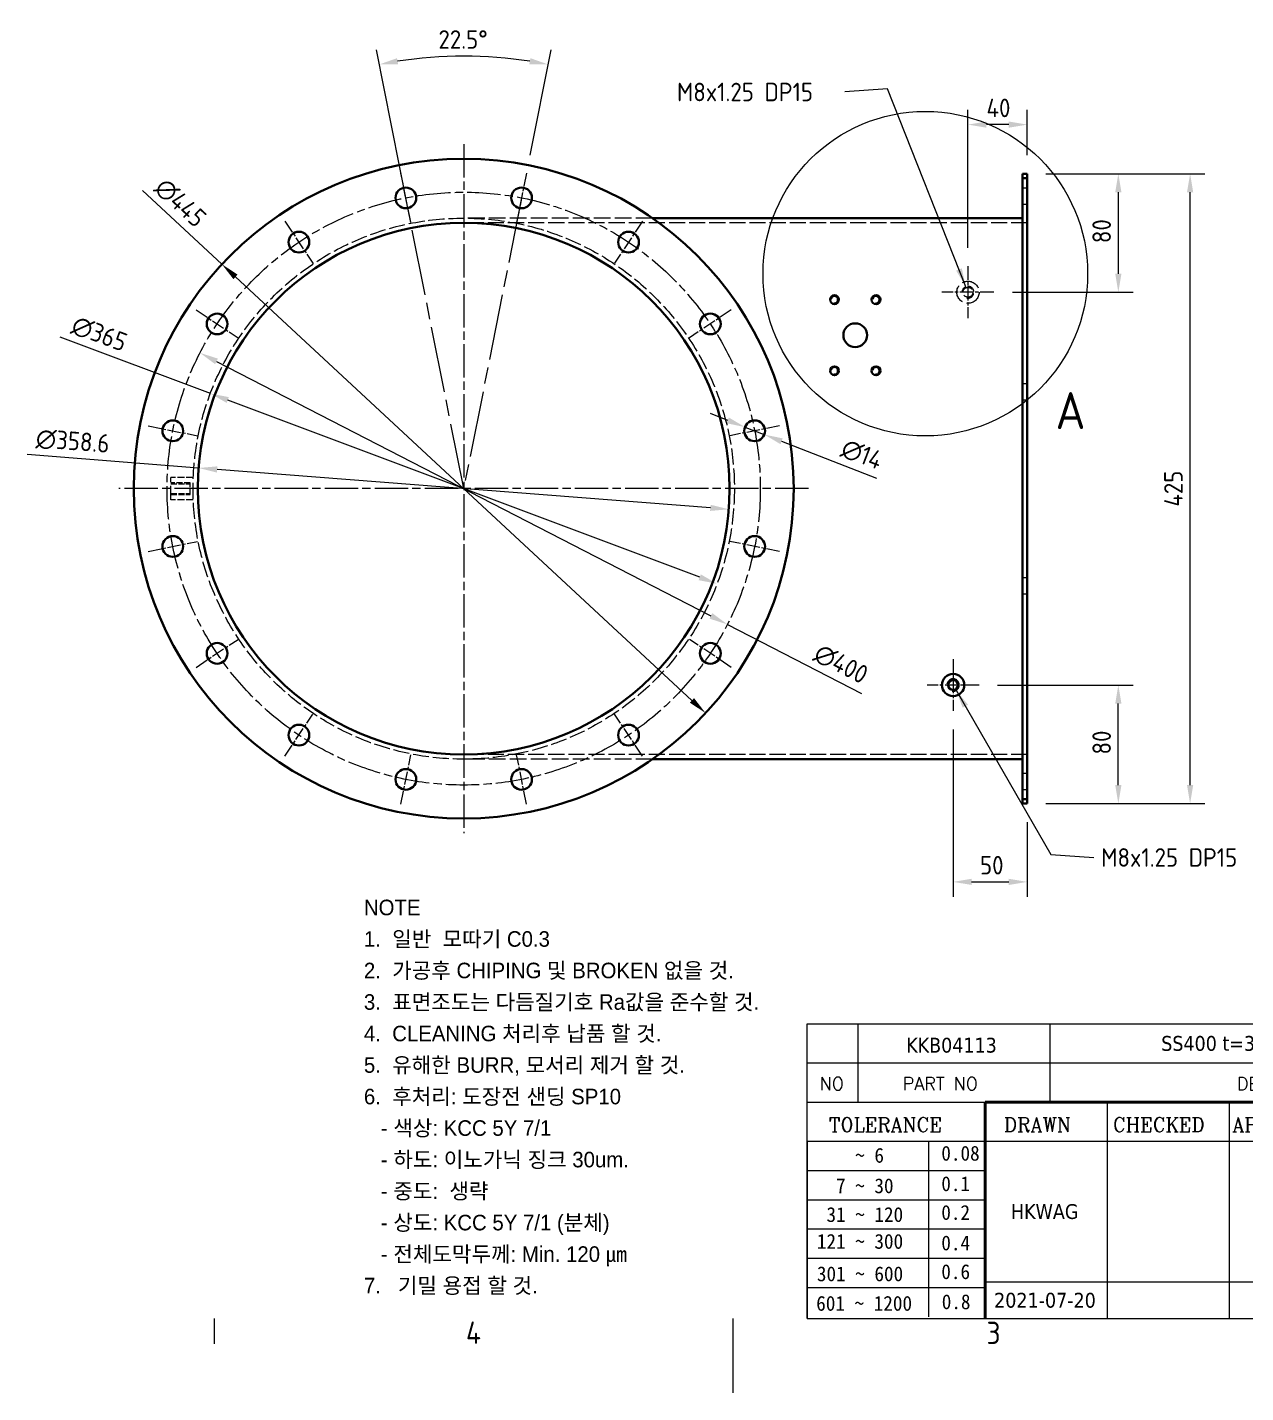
# Model space of a CAD drawing. Header units: millimetres. Extents: x 0 to 2100, y 0 to 1485.
# Drawn here: x 574 to 1396, y 0 to 921 of the extents above; entities that cross this region are included whole.
import ezdxf
from ezdxf.enums import TextEntityAlignment as Align

# ---------------------------------------------------------------- set-up
doc = ezdxf.new("R2010")
doc.units = ezdxf.units.MM
doc.header["$LTSCALE"] = 5
doc.linetypes.add('CHAIN', pattern=[0.3543, 0.2362, -0.0295, 0.0591, -0.0295])
doc.linetypes.add('DASHED', pattern=[0.2067, 0.1654, -0.0413])
doc.layers.get('0').update_dxf_attribs({"color": 3, "lineweight": 25})
for name, color, linetype, lineweight in [('가려진 것(ISO)', 2, 'DASHED', 18), ('가시적인 것(ISO)', 3, 'Continuous', 40), ('가시적인 좁은 것(ISO)', 3, 'Continuous', 35), ('경계(ISO)', 7, 'Continuous', 25), ('기호(ISO)', 5, 'Continuous', 25), ('상세 경계(JIS)', 7, 'Continuous', 25), ('스케치 형상(ISO)', 3, 'Continuous', 25), ('제목(ISO)', 5, 'Continuous', 50), ('중심 표식(ISO)', 1, 'Continuous', 25), ('중심선(ISO)', 1, 'Continuous', 25), ('치수(ISO)', 2, 'Continuous', 25), ('해치(ISO)', 7, 'Continuous', 18)]:
    doc.layers.add(name, color=color, linetype=linetype, lineweight=lineweight)
doc.styles.add('HAN_291', font='')
doc.styles.add('HAN_370', font='', dxfattribs={"width": 2})
doc.styles.add('ISO Proportional', font='arial.ttf')
doc.styles.add('RC_284', font='ROMANC.shx')
doc.styles.add('RC_287', font='ROMANC.shx')
doc.styles.add('RC_292', font='ROMANC.shx')
doc.styles.add('ROMANT_294', font='romant.shx')
doc.styles.add('문자 텍스트_PSTEK_POSCO', font='isocp.shx')
doc.styles.add('부품번호텍스트_PSTEK_POSCO', font='isocp.shx')
doc.styles.add('치수 텍스트_PSTEK_POSCO', font='isocp.shx')
doc.styles.add('텍스트 스타일198', font='tahoma.ttf')
doc.styles.add('텍스트 스타일333', font='ROMANC.shx', dxfattribs={"width": 0.8})
doc.styles.get('HAN_291').set_extended_font_data('GulimChe')
doc.styles.get('HAN_370').set_extended_font_data('GulimChe')
doc.dimstyles.new('치수_PSTEK_POSCO', dxfattribs={"dimscale": 5, "dimtxt": 2.5, "dimasz": 2.5, "dimexe": 2, "dimexo": 2.5, "dimgap": 1, "dimtad": 1, "dimrnd": 1e-08, "dimdsep": 46, "dimtxsty": '치수 텍스트_PSTEK_POSCO', "dimcen": 0.09, "dimdle": 10, "dimclrd": 7, "dimclre": 7, "dimclrt": 2, "dimadec": 1, "dimazin": 2, "dimtfac": 1, "dimtmove": 0, "dimatfit": 3, "dimfxl": 0, "dimtolj": 1, "dimlwd": -1, "dimlwe": -1, "dimarcsym": 0})
doc.dimstyles.new('치수_PSTEK_POSCO$7', dxfattribs={"dimscale": 5, "dimtxt": 2.5, "dimasz": 2.5, "dimexe": 2, "dimexo": 2.5, "dimgap": 1, "dimtad": 1, "dimrnd": 1e-08, "dimdsep": 46, "dimtxsty": '치수 텍스트_PSTEK_POSCO', "dimcen": 0.09, "dimdle": 10, "dimclrd": 7, "dimclre": 7, "dimclrt": 2, "dimadec": 1, "dimazin": 2, "dimtfac": 1, "dimtmove": 0, "dimatfit": 3, "dimfxl": 0, "dimtolj": 1, "dimlwd": -1, "dimlwe": -1, "dimarcsym": 0})

# ---------------------------------------------------------------- blocks, each defined once
blk = doc.blocks.new('경계 Default Border')
at = {"layer": '경계(ISO)'}
blk.add_line((140, 10), (140, 6.6), dxfattribs=at)
at = {"layer": '경계(ISO)', "flags": 128}
blk.add_lwpolyline([(210, 0), (210, 10)], dxfattribs=at)
at = {"layer": '경계(ISO)', "color": 2, "char_height": 3, "attachment_point": 7, "style": '문자 텍스트_PSTEK_POSCO'}
for s, insert in [('4', (173.97, 6.6)), ('3', (244.17, 6.57))]:
    blk.add_mtext(s, dxfattribs=dict(at, insert=insert))
blk = doc.blocks.new('제목 블록 PSTEK')
for color, points in [(252, [(317.22, 17.06), (322.03, 21.63), (322.28, 21.94), (317.05, 16.98), (318.75, 16.19), (316, 12.72), (316.34, 13), (318.92, 16.27)]), (5, [(321.62, 17.42), (319.53, 18.25), (322.45, 22.02), (317.22, 17.06), (318.92, 16.27), (316.17, 12.8)]), (1, [(324.48, 19.61), (325.24, 19.61), (325.24, 20.26), (321.23, 20.26), (321.23, 19.61), (321.98, 19.61), (321.98, 15.34), (324.48, 15.34)]), (252, [(321.98, 19.61), (321.4, 19.61), (321.4, 19.46), (321.98, 19.46)]), (252, [(324.66, 19.46), (325.42, 19.46), (325.42, 20.11), (325.24, 20.11), (325.24, 19.61), (324.48, 19.61), (324.48, 15.34), (322.16, 15.34), (322.16, 15.19), (324.66, 15.19)]), (1, [(329.23, 20.26), (325.66, 20.26), (325.66, 15.34), (329.36, 15.34), (329.36, 15.99), (328.11, 15.99), (328.11, 17.56), (329.23, 17.56), (329.23, 18.26), (328.11, 18.26), (328.11, 19.61), (329.23, 19.61)]), (252, [(328.29, 19.46), (329.41, 19.46), (329.41, 20.11), (329.23, 20.11), (329.23, 19.61), (328.11, 19.61), (328.11, 18.26), (328.29, 18.26)]), (1, [(332.33, 20.26), (329.86, 20.26), (329.86, 15.34), (332.33, 15.34), (332.33, 17.43), (333.07, 15.34), (335.49, 15.34), (334.25, 19.31), (335.44, 20.26), (334.31, 20.26), (332.33, 19)]), (252, [(332.51, 20.11), (332.33, 20.11), (332.33, 19), (332.51, 19.11)]), (252, [(335.62, 20.11), (335.25, 20.11), (334.25, 19.31), (335.49, 15.34), (333.2, 15.34), (333.25, 15.19), (335.66, 15.19), (334.43, 19.16)]), (252, [(328.29, 17.42), (329.41, 17.42), (329.41, 18.11), (329.23, 18.11), (329.23, 17.56), (328.11, 17.56), (328.11, 15.99), (328.29, 15.99)]), (252, [(332.51, 16.93), (332.33, 17.43), (332.33, 15.34), (330.04, 15.34), (330.04, 15.19), (332.51, 15.19)]), (252, [(329.54, 15.85), (329.36, 15.85), (329.36, 15.34), (325.83, 15.34), (325.83, 15.19), (329.54, 15.19)])]:
    blk.add_hatch(color=color).paths.add_polyline_path(points)
h = blk.add_hatch(color=1)
edge = h.paths.add_edge_path(flags=0)
edge.add_line((314.22, 19.61), (314.22, 17))
edge.add_line((314.22, 17), (314.35, 17))
edge.add_arc((314.35, 17.65), 0.651, 270, 360)
edge.add_line((315, 17.65), (315, 18.96))
edge.add_arc((314.35, 18.96), 0.651, 0, 90)
edge.add_line((314.35, 19.61), (314.22, 19.61))
edge = h.paths.add_edge_path()
edge.add_arc((314.98, 18.29), 1.97, 270, 450)
edge.add_line((314.98, 20.26), (311.77, 20.26))
edge.add_line((311.77, 20.26), (311.77, 15.34))
edge.add_line((311.77, 15.34), (314.22, 15.34))
edge.add_line((314.22, 15.34), (314.22, 16.32))
edge.add_line((314.22, 16.32), (314.98, 16.32))
h = blk.add_hatch(color=252)
edge = h.paths.add_edge_path()
edge.add_arc((314.98, 18.29), 1.97, 270, 406.8279)
edge.add_arc((315.16, 18.14), 1.97, -90, 53.561, ccw=False)
edge.add_line((315.16, 16.17), (314.4, 16.17))
edge.add_line((314.4, 16.17), (314.4, 15.19))
edge.add_line((314.4, 15.19), (311.94, 15.19))
edge.add_line((311.94, 15.19), (311.94, 15.34))
edge.add_line((311.94, 15.34), (314.22, 15.34))
edge.add_line((314.22, 15.34), (314.22, 16.32))
edge.add_line((314.22, 16.32), (314.98, 16.32))
h = blk.add_hatch(color=252)
edge = h.paths.add_edge_path()
edge.add_line((314.4, 19.46), (314.53, 19.46))
edge.add_arc((314.53, 18.81), 0.651, 60.4189, 90, ccw=False)
edge.add_arc((314.35, 18.96), 0.651, 39.9699, 90)
edge.add_line((314.35, 19.61), (314.22, 19.61))
edge.add_line((314.22, 19.61), (314.22, 17))
edge.add_line((314.22, 17), (314.35, 17))
edge.add_arc((314.35, 17.65), 0.651, 270, 274.6931)
edge.add_line((314.4, 17), (314.4, 19.46))
at = {"layer": '해치(ISO)'}
h = blk.add_hatch(color=140, dxfattribs=at)
edge = h.paths.add_edge_path()
edge.add_ellipse((330.37, 20.16), major_axis=(9.1, 0), ratio=0.40699, start_angle=301.3098, end_angle=507.7437)
edge.add_ellipse((331.53, 20.46), major_axis=(-9.82, 0), ratio=0.39426, start_angle=111.5121, end_angle=334.4703, ccw=False)
edge.add_line((335.14, 16.86), (335.1, 16.99))
at = {"color": 180}
for p, q in [((182.48, 11.79), (182.48, 51.57)), ((182.48, 51.57), (372.48, 51.57)), ((189.27, 51.57), (189.27, 41.01)), ((215.22, 41.01), (215.22, 51.57)), ((280.88, 51.57), (280.88, 41.01)), ((310.09, 51.57), (310.09, 41.01)), ((316.9, 51.57), (316.9, 41.01)), ((338.46, 51.57), (338.46, 41.01)), ((372.48, 51.57), (372.48, 11.79)), ((182.48, 46.29), (372.48, 46.29)), ((182.48, 41.01), (206.45, 41.01)), ((222.94, 11.79), (222.94, 41.01)), ((239.43, 11.79), (239.43, 41.01)), ((255.92, 11.79), (255.92, 41.01)), ((268.69, 41.01), (268.69, 30.45)), ((280.88, 41.01), (280.88, 25.17)), ((310.09, 41.01), (310.09, 11.79)), ((182.48, 35.73), (206.45, 35.73)), ((198.86, 12.03), (198.86, 35.73)), ((206.45, 35.73), (372.48, 35.73)), ((182.48, 31.78), (206.45, 31.78)), ((255.92, 30.45), (372.48, 30.45)), ((182.48, 27.83), (206.45, 27.83)), ((255.92, 25.17), (372.48, 25.17)), ((268.69, 25.17), (268.69, 11.79)), ((182.48, 23.88), (206.45, 23.88)), ((182.48, 19.93), (206.45, 19.93)), ((255.92, 19.89), (310.09, 19.89)), ((206.45, 16.74), (255.92, 16.74)), ((182.48, 15.98), (206.45, 15.98)), ((182.48, 11.79), (372.48, 11.79))]:
    blk.add_line(p, q, dxfattribs=at)
at = {"color": 7, "lineweight": 50}
for p, q in [((206.45, 11.79), (206.45, 41.01)), ((206.45, 41.01), (372.48, 41.01))]:
    blk.add_line(p, q, dxfattribs=at)
at = {"color": 7}
for p, q in [((322.28, 21.94), (317.05, 16.98)), ((322.45, 22.02), (317.22, 17.06)), ((317.22, 17.06), (322.03, 21.63)), ((319.53, 18.25), (322.45, 22.02)), ((322.03, 21.63), (322.28, 21.94)), ((314.98, 20.26), (311.77, 20.26)), ((311.77, 20.26), (311.77, 15.34)), ((314.98, 20.26), (311.77, 20.26)), ((311.77, 20.26), (311.77, 15.34)), ((314.22, 17), (314.22, 19.61)), ((314.22, 19.61), (314.35, 19.61)), ((314.35, 19.61), (314.22, 19.61)), ((314.22, 19.61), (314.22, 17)), ((314.22, 17), (314.22, 19.61)), ((314.22, 19.61), (314.35, 19.61)), ((314.4, 19.46), (314.53, 19.46)), ((314.4, 17), (314.4, 19.46)), ((315, 18.96), (315, 17.65)), ((315, 18.96), (315, 17.65)), ((325.24, 20.26), (321.23, 20.26)), ((321.23, 20.26), (321.23, 19.61)), ((325.24, 20.26), (321.23, 20.26)), ((321.23, 20.26), (321.23, 19.61)), ((321.23, 19.61), (321.98, 19.61)), ((321.23, 19.61), (321.98, 19.61)), ((321.4, 19.61), (321.4, 19.46)), ((321.98, 19.61), (321.4, 19.61)), ((321.4, 19.46), (321.98, 19.46)), ((321.98, 19.61), (321.98, 15.34)), ((321.98, 19.46), (321.98, 19.61)), ((321.98, 19.61), (321.98, 15.34)), ((324.48, 19.61), (325.24, 19.61)), ((324.48, 15.34), (324.48, 19.61)), ((325.24, 19.61), (324.48, 19.61)), ((324.48, 19.61), (324.48, 15.34)), ((324.48, 19.61), (325.24, 19.61)), ((324.48, 15.34), (324.48, 19.61)), ((324.66, 19.46), (325.42, 19.46)), ((324.66, 15.19), (324.66, 19.46)), ((325.24, 19.61), (325.24, 20.26)), ((325.24, 19.61), (325.24, 20.26)), ((325.42, 20.11), (325.24, 20.11)), ((325.24, 20.11), (325.24, 19.61)), ((325.42, 19.46), (325.42, 20.11)), ((329.23, 20.26), (325.66, 20.26)), ((325.66, 20.26), (325.66, 15.34)), ((325.66, 20.26), (325.66, 15.34)), ((329.23, 20.26), (325.66, 20.26)), ((328.11, 18.26), (328.11, 19.61)), ((328.11, 19.61), (329.23, 19.61)), ((329.23, 19.61), (328.11, 19.61)), ((328.11, 19.61), (328.11, 18.26)), ((328.11, 18.26), (328.11, 19.61)), ((328.11, 19.61), (329.23, 19.61)), ((328.29, 18.26), (328.29, 19.46)), ((328.29, 19.46), (329.41, 19.46)), ((329.23, 19.61), (329.23, 20.26)), ((329.23, 19.61), (329.23, 20.26)), ((329.41, 20.11), (329.23, 20.11)), ((329.23, 20.11), (329.23, 19.61)), ((329.41, 19.46), (329.41, 20.11)), ((332.33, 20.26), (329.86, 20.26)), ((329.86, 20.26), (329.86, 15.34)), ((329.86, 20.26), (329.86, 15.34)), ((332.33, 20.26), (329.86, 20.26)), ((334.31, 20.26), (332.33, 19)), ((332.33, 19), (332.33, 20.26)), ((334.31, 20.26), (332.33, 19)), ((332.33, 19), (332.33, 20.26)), ((332.51, 20.11), (332.33, 20.11)), ((332.33, 20.11), (332.33, 19)), ((332.33, 19), (332.51, 19.11)), ((332.51, 19.11), (332.51, 20.11)), ((334.25, 19.31), (335.44, 20.26)), ((334.25, 19.31), (335.44, 20.26)), ((335.25, 20.11), (334.25, 19.31)), ((335.49, 15.34), (334.25, 19.31)), ((334.25, 19.31), (335.49, 15.34)), ((335.49, 15.34), (334.25, 19.31)), ((335.44, 20.26), (334.31, 20.26)), ((335.44, 20.26), (334.31, 20.26)), ((334.43, 19.16), (335.62, 20.11)), ((335.66, 15.19), (334.43, 19.16)), ((335.62, 20.11), (335.25, 20.11)), ((314.35, 17), (314.22, 17)), ((314.22, 17), (314.35, 17)), ((314.35, 17), (314.22, 17)), ((316.17, 12.8), (321.62, 17.42)), ((317.05, 16.98), (318.75, 16.19)), ((318.92, 16.27), (317.22, 17.06)), ((317.22, 17.06), (318.92, 16.27)), ((321.62, 17.42), (319.53, 18.25)), ((329.23, 18.26), (328.11, 18.26)), ((328.11, 18.26), (328.29, 18.26)), ((329.23, 18.26), (328.11, 18.26)), ((328.11, 17.56), (329.23, 17.56)), ((328.11, 15.99), (328.11, 17.56)), ((329.23, 17.56), (328.11, 17.56)), ((328.11, 17.56), (328.11, 15.99)), ((328.11, 17.56), (329.23, 17.56)), ((328.11, 15.99), (328.11, 17.56)), ((328.29, 15.99), (328.29, 17.42)), ((328.29, 17.42), (329.41, 17.42)), ((329.23, 17.56), (329.23, 18.26)), ((329.23, 17.56), (329.23, 18.26)), ((329.41, 18.11), (329.23, 18.11)), ((329.23, 18.11), (329.23, 17.56)), ((329.41, 17.42), (329.41, 18.11)), ((332.33, 17.43), (333.07, 15.34)), ((332.33, 15.34), (332.33, 17.43)), ((332.51, 16.93), (332.33, 17.43)), ((332.33, 17.43), (332.33, 15.34)), ((332.33, 17.43), (333.07, 15.34)), ((332.33, 15.34), (332.33, 17.43)), ((332.51, 15.19), (332.51, 16.93)), ((345.04, 17.5), (344.99, 17.69)), ((311.77, 15.34), (314.22, 15.34)), ((311.77, 15.34), (314.22, 15.34)), ((314.22, 15.34), (311.94, 15.34)), ((311.94, 15.34), (311.94, 15.19)), ((311.94, 15.19), (314.4, 15.19)), ((314.22, 16.32), (314.98, 16.32)), ((314.22, 15.34), (314.22, 16.32)), ((314.98, 16.32), (314.22, 16.32)), ((314.22, 16.32), (314.22, 15.34)), ((314.22, 16.32), (314.98, 16.32)), ((314.22, 15.34), (314.22, 16.32)), ((314.4, 16.17), (315.16, 16.17)), ((314.4, 15.19), (314.4, 16.17)), ((318.75, 16.19), (316, 12.72)), ((318.92, 16.27), (316.17, 12.8)), ((316.34, 13), (318.92, 16.27)), ((321.98, 15.34), (324.48, 15.34)), ((321.98, 15.34), (324.48, 15.34)), ((324.48, 15.34), (322.16, 15.34)), ((322.16, 15.34), (322.16, 15.19)), ((322.16, 15.19), (324.66, 15.19)), ((325.66, 15.34), (329.36, 15.34)), ((325.66, 15.34), (329.36, 15.34)), ((329.36, 15.34), (325.83, 15.34)), ((325.83, 15.34), (325.83, 15.19)), ((325.83, 15.19), (329.54, 15.19)), ((329.36, 15.99), (328.11, 15.99)), ((328.11, 15.99), (328.29, 15.99)), ((329.36, 15.99), (328.11, 15.99)), ((329.36, 15.34), (329.36, 15.99)), ((329.36, 15.34), (329.36, 15.99)), ((329.54, 15.85), (329.36, 15.85)), ((329.36, 15.85), (329.36, 15.34)), ((329.54, 15.19), (329.54, 15.85)), ((329.86, 15.34), (332.33, 15.34)), ((329.86, 15.34), (332.33, 15.34)), ((332.33, 15.34), (330.04, 15.34)), ((330.04, 15.34), (330.04, 15.19)), ((330.04, 15.19), (332.51, 15.19)), ((333.07, 15.34), (335.49, 15.34)), ((333.07, 15.34), (335.49, 15.34)), ((335.49, 15.34), (333.2, 15.34)), ((333.2, 15.34), (333.25, 15.19)), ((333.25, 15.19), (335.66, 15.19)), ((316, 12.72), (316.34, 13))]:
    blk.add_line(p, q, dxfattribs=at)
at = {"color": 5}
for p, q in [((322.45, 22.02), (317.22, 17.06)), ((319.53, 18.25), (322.45, 22.02)), ((316.17, 12.8), (321.62, 17.42)), ((317.22, 17.06), (318.92, 16.27)), ((321.62, 17.42), (319.53, 18.25)), ((318.92, 16.27), (316.17, 12.8))]:
    blk.add_line(p, q, dxfattribs=at)
at = {"color": 1}
for p, q in [((314.98, 20.26), (311.77, 20.26)), ((311.77, 20.26), (311.77, 15.34)), ((314.22, 17), (314.22, 19.61)), ((314.22, 19.61), (314.35, 19.61)), ((315, 18.96), (315, 17.65)), ((325.24, 20.26), (321.23, 20.26)), ((321.23, 20.26), (321.23, 19.61)), ((321.23, 19.61), (321.98, 19.61)), ((321.98, 19.61), (321.98, 15.34)), ((324.48, 19.61), (325.24, 19.61)), ((324.48, 15.34), (324.48, 19.61)), ((325.24, 19.61), (325.24, 20.26)), ((329.23, 20.26), (325.66, 20.26)), ((325.66, 20.26), (325.66, 15.34)), ((328.11, 18.26), (328.11, 19.61)), ((328.11, 19.61), (329.23, 19.61)), ((329.23, 19.61), (329.23, 20.26)), ((332.33, 20.26), (329.86, 20.26)), ((329.86, 20.26), (329.86, 15.34)), ((334.31, 20.26), (332.33, 19)), ((332.33, 19), (332.33, 20.26)), ((334.25, 19.31), (335.44, 20.26)), ((335.49, 15.34), (334.25, 19.31)), ((335.44, 20.26), (334.31, 20.26)), ((314.35, 17), (314.22, 17)), ((329.23, 18.26), (328.11, 18.26)), ((328.11, 17.56), (329.23, 17.56)), ((328.11, 15.99), (328.11, 17.56)), ((329.23, 17.56), (329.23, 18.26)), ((332.33, 17.43), (333.07, 15.34)), ((332.33, 15.34), (332.33, 17.43)), ((311.77, 15.34), (314.22, 15.34)), ((314.22, 16.32), (314.98, 16.32)), ((314.22, 15.34), (314.22, 16.32)), ((321.98, 15.34), (324.48, 15.34)), ((325.66, 15.34), (329.36, 15.34)), ((329.36, 15.99), (328.11, 15.99)), ((329.36, 15.34), (329.36, 15.99)), ((329.86, 15.34), (332.33, 15.34)), ((333.07, 15.34), (335.49, 15.34))]:
    blk.add_line(p, q, dxfattribs=at)
at = {"color": 7}
for centre, radius, start, end in [((314.35, 18.96), 0.651, 0, 90), ((314.35, 18.96), 0.651, 39.9699, 90), ((314.35, 18.96), 0.651, 0, 90), ((314.53, 18.81), 0.651, 60.4189, 90), ((314.98, 18.29), 1.97, 270, 90), ((314.98, 18.29), 1.97, 270, 90), ((314.98, 18.29), 1.97, 270, 46.8279), ((315.16, 18.14), 1.97, 270, 53.561), ((314.35, 17.65), 0.651, 270, 0), ((314.35, 17.65), 0.651, 270, 0), ((314.35, 17.65), 0.651, 270, 274.6931)]:
    blk.add_arc(centre, radius, start, end, dxfattribs=at)
at = {"color": 1}
for centre, radius, start, end in [((314.35, 18.96), 0.651, 0, 90), ((314.98, 18.29), 1.97, 270, 90), ((314.35, 17.65), 0.651, 270, 0)]:
    blk.add_arc(centre, radius, start, end, dxfattribs=at)
at = {"layer": '제목(ISO)', "lineweight": 18}
blk.add_line((182.48, 35.73), (182.48, 11.79), dxfattribs=at)
at = {"layer": '제목(ISO)'}
for p, q in [((322.28, 21.94), (317.05, 16.98)), ((322.45, 22.02), (317.22, 17.06)), ((317.22, 17.06), (322.03, 21.63)), ((319.53, 18.25), (322.45, 22.02)), ((322.03, 21.63), (322.28, 21.94)), ((314.98, 20.26), (311.77, 20.26)), ((311.77, 20.26), (311.77, 15.34)), ((314.22, 17), (314.22, 19.61)), ((314.22, 19.61), (314.35, 19.61)), ((314.35, 19.61), (314.22, 19.61)), ((314.22, 19.61), (314.22, 17)), ((314.4, 19.46), (314.53, 19.46)), ((314.4, 17), (314.4, 19.46)), ((315, 18.96), (315, 17.65)), ((325.24, 20.26), (321.23, 20.26)), ((321.23, 20.26), (321.23, 19.61)), ((321.23, 19.61), (321.98, 19.61)), ((321.98, 19.61), (321.4, 19.61)), ((321.4, 19.61), (321.4, 19.46)), ((321.4, 19.46), (321.98, 19.46)), ((321.98, 19.61), (321.98, 15.34)), ((321.98, 19.46), (321.98, 19.61)), ((324.48, 19.61), (325.24, 19.61)), ((324.48, 15.34), (324.48, 19.61)), ((325.24, 19.61), (324.48, 19.61)), ((324.48, 19.61), (324.48, 15.34)), ((324.66, 19.46), (325.42, 19.46)), ((324.66, 15.19), (324.66, 19.46)), ((325.24, 19.61), (325.24, 20.26)), ((325.42, 20.11), (325.24, 20.11)), ((325.24, 20.11), (325.24, 19.61)), ((325.42, 19.46), (325.42, 20.11)), ((329.23, 20.26), (325.66, 20.26)), ((325.66, 20.26), (325.66, 15.34)), ((328.11, 18.26), (328.11, 19.61)), ((328.11, 19.61), (329.23, 19.61)), ((329.23, 19.61), (328.11, 19.61)), ((328.11, 19.61), (328.11, 18.26)), ((328.29, 19.46), (329.41, 19.46)), ((328.29, 18.26), (328.29, 19.46)), ((329.23, 19.61), (329.23, 20.26)), ((329.41, 20.11), (329.23, 20.11)), ((329.23, 20.11), (329.23, 19.61)), ((329.41, 19.46), (329.41, 20.11)), ((332.33, 20.26), (329.86, 20.26)), ((329.86, 20.26), (329.86, 15.34)), ((334.31, 20.26), (332.33, 19)), ((332.33, 19), (332.33, 20.26)), ((332.51, 20.11), (332.33, 20.11)), ((332.33, 20.11), (332.33, 19)), ((332.33, 19), (332.51, 19.11)), ((332.51, 19.11), (332.51, 20.11)), ((334.25, 19.31), (335.44, 20.26)), ((335.25, 20.11), (334.25, 19.31)), ((335.49, 15.34), (334.25, 19.31)), ((334.25, 19.31), (335.49, 15.34)), ((335.44, 20.26), (334.31, 20.26)), ((334.43, 19.16), (335.62, 20.11)), ((335.66, 15.19), (334.43, 19.16)), ((335.62, 20.11), (335.25, 20.11)), ((314.35, 17), (314.22, 17)), ((314.22, 17), (314.35, 17)), ((316.17, 12.8), (321.62, 17.42)), ((317.05, 16.98), (318.75, 16.19)), ((317.22, 17.06), (318.92, 16.27)), ((318.92, 16.27), (317.22, 17.06)), ((321.62, 17.42), (319.53, 18.25)), ((329.23, 18.26), (328.11, 18.26)), ((328.11, 18.26), (328.29, 18.26)), ((328.11, 15.99), (328.11, 17.56)), ((328.11, 17.56), (329.23, 17.56)), ((329.23, 17.56), (328.11, 17.56)), ((328.11, 17.56), (328.11, 15.99)), ((328.29, 17.42), (329.41, 17.42)), ((328.29, 15.99), (328.29, 17.42)), ((329.23, 17.56), (329.23, 18.26)), ((329.41, 18.11), (329.23, 18.11)), ((329.23, 18.11), (329.23, 17.56)), ((329.41, 17.42), (329.41, 18.11)), ((332.33, 15.34), (332.33, 17.43)), ((332.33, 17.43), (333.07, 15.34)), ((332.51, 16.93), (332.33, 17.43)), ((332.33, 17.43), (332.33, 15.34)), ((332.51, 15.19), (332.51, 16.93)), ((311.77, 15.34), (314.22, 15.34)), ((314.22, 15.34), (311.94, 15.34)), ((311.94, 15.34), (311.94, 15.19)), ((311.94, 15.19), (314.4, 15.19)), ((314.22, 15.34), (314.22, 16.32)), ((314.22, 16.32), (314.98, 16.32)), ((314.98, 16.32), (314.22, 16.32)), ((314.22, 16.32), (314.22, 15.34)), ((314.4, 15.19), (314.4, 16.17)), ((314.4, 16.17), (315.16, 16.17)), ((318.75, 16.19), (316, 12.72)), ((318.92, 16.27), (316.17, 12.8)), ((316.34, 13), (318.92, 16.27)), ((321.98, 15.34), (324.48, 15.34)), ((324.48, 15.34), (322.16, 15.34)), ((322.16, 15.34), (322.16, 15.19)), ((322.16, 15.19), (324.66, 15.19)), ((325.66, 15.34), (329.36, 15.34)), ((329.36, 15.34), (325.83, 15.34)), ((325.83, 15.34), (325.83, 15.19)), ((325.83, 15.19), (329.54, 15.19)), ((329.36, 15.99), (328.11, 15.99)), ((328.11, 15.99), (328.29, 15.99)), ((329.36, 15.34), (329.36, 15.99)), ((329.54, 15.85), (329.36, 15.85)), ((329.36, 15.85), (329.36, 15.34)), ((329.54, 15.19), (329.54, 15.85)), ((329.86, 15.34), (332.33, 15.34)), ((332.33, 15.34), (330.04, 15.34)), ((330.04, 15.34), (330.04, 15.19)), ((330.04, 15.19), (332.51, 15.19)), ((333.07, 15.34), (335.49, 15.34)), ((335.49, 15.34), (333.2, 15.34)), ((333.2, 15.34), (333.25, 15.19)), ((333.25, 15.19), (335.66, 15.19)), ((316, 12.72), (316.34, 13))]:
    blk.add_line(p, q, dxfattribs=at)
at = {"layer": '제목(ISO)', "color": 4}
blk.add_line((335.14, 16.86), (335.1, 16.99), dxfattribs=at)
at = {"layer": '제목(ISO)'}
for centre, radius, start, end in [((314.35, 18.96), 0.651, 0, 90), ((314.35, 18.96), 0.651, 39.9699, 90), ((314.53, 18.81), 0.651, 60.4189, 90), ((314.98, 18.29), 1.97, 46.8279, 90), ((314.98, 18.29), 1.97, 270, 46.8279), ((314.98, 18.29), 1.97, 270, 46.8279), ((315.16, 18.14), 1.97, 270, 53.561), ((314.35, 17.65), 0.651, 270, 0), ((314.35, 17.65), 0.651, 270, 274.6931)]:
    blk.add_arc(centre, radius, start, end, dxfattribs=at)
at = {"layer": '제목(ISO)', "color": 4}
for centre, major_axis, ratio, start_param, end_param in [((331.53, 20.46), (9.82, 0), 0.39426, 5.087845, 8.9792), ((330.37, 20.16), (9.1, 0), 0.40699, 5.258849, 8.861799)]:
    blk.add_ellipse(centre, major_axis=major_axis, ratio=ratio, start_param=start_param, end_param=end_param, dxfattribs=at)
at = {"color": 2}
for s, height, style, p in [('NO', 1.742, 'RC_284', (184.14, 42.62)), ('PART NO', 1.742, 'RC_284', (195.34, 42.62)), ('DESCRIPTION', 1.7424, 'RC_284', (240.4, 42.62)), ("Q'TY", 1.742, 'RC_284', (310.14, 42.62)), ('COLOR/FINISH', 1.7424, 'RC_284', (317.77, 42.62)), ('REMARK', 1.742, 'RC_284', (348.35, 42.62)), (' TOLERANCE', 1.9, 'RC_287', (184.09, 37.01)), ('DRAWN', 1.9, 'RC_287', (208.98, 37.01)), ('CHECKED', 1.9, 'RC_287', (223.69, 37.01)), ('APPROVED', 1.9, 'RC_287', (239.78, 37.01)), ('UNIT', 1.742, 'RC_284', (259.17, 37.34)), ('SCALE', 1.742, 'RC_284', (270.29, 37.34)), ('MODEL NAME', 2.178, 'RC_292', (284.1, 37.25)), ('0.08', 2, 'HAN_291', (200.55, 33.1)), ('    ~ 6', 2, 'HAN_291', (183.77, 32.82)), ('mm', 1.742, 'RC_284', (259.65, 32.35)), ('PART NAME', 2.178, 'RC_292', (285.14, 32.03)), ('  7 ~ 30', 2, 'HAN_291', (183.77, 28.71)), ('0.1', 2, 'HAN_291', (200.55, 28.99)), (' DWG NO.', 2.178, 'RC_292', (284.81, 26.75)), (' 31 ~ 120', 2, 'HAN_291', (183.77, 24.83)), ('0.2', 2, 'HAN_291', (200.55, 25.11)), ('121 ~ 300', 2, 'HAN_291', (183.77, 21.21)), ('0.4', 2, 'HAN_291', (200.55, 21)), ('SIZE', 1.742, 'RC_284', (259.17, 21.69)), ('REFERENCE', 2.178, 'RC_292', (278.27, 21.43)), ('301 ~ 600', 2, 'HAN_291', (183.77, 16.83)), ('0.6', 2, 'HAN_291', (200.55, 17.12)), ('601 ~ 1200', 2, 'HAN_291', (183.68, 12.85)), ('0.8', 2, 'HAN_291', (200.61, 13.06))]:
    blk.add_text(s, height=height, dxfattribs=dict(at, style=style)).set_placement(p)
at = {"color": 2, "style": 'RC_284'}
blk.add_text('MATERIAL', height=1.742, dxfattribs=at).set_placement((295.48, 43.65), align=Align.MIDDLE_CENTER)
at = {"color": 7, "style": '텍스트 스타일333', "width": 0.8}
blk.add_text('N/S', height=2, dxfattribs=at).set_placement((274.78, 33.09), align=Align.MIDDLE_CENTER)
at = {"color": 2, "style": '텍스트 스타일333', "width": 0.8}
blk.add_text('3rd ANGLE PROJ.', height=2, dxfattribs=at).set_placement((256.84, 26.76))
at = {"color": 7, "style": 'ROMANT_294'}
for s, p in [('POWER', (342.83, 20.97)), ('SYSTEM', (342.83, 17.33)), ('TECHNOLOGY', (342.83, 13.57))]:
    blk.add_text(s, height=2.7, dxfattribs=at).set_placement(p)
at = {"color": 7, "insert": (320.85, 14.21), "char_height": 1.4, "attachment_point": 1, "line_spacing_factor": 0.332, "style": 'HAN_370'}
blk.add_mtext('\\fHY견고딕|b0|i0;\\H1.4000;피에스텍', dxfattribs=at)
at = {"layer": '제목(ISO)', "color": 7, "style": '텍스트 스타일198'}
for tag, p in [('부품_번호_001', (195.81, 47.68)), ('설명_001', (230.21, 47.92)), ('재질_001', (291.7, 47.93)), ("3._Q'TY_001", (312.71, 47.92)), ('4._COLOR_001', (316.19, 48.1)), ('질량\\P3;_001', (349.46, 48.16)), ('1._MODEL_NAME_001', (326.77, 37.52)), ('제목_001', (329.26, 32.29)), ('부품_번호_001', (334.47, 26.81)), ('설계자_001', (209.94, 25.23)), ('프로젝트_001', (275.49, 18.27)), ('시트_크기_001', (260.81, 14.84)), ('프로젝트_002', (270.95, 14.85)), ('작성_날짜_001', (207.67, 13.27)), ('프로젝트_003', (285.25, 11.42))]:
    blk.add_attdef(tag, p, '', height=2, dxfattribs=at)
for tag, p in [('점검자', (231.18, 26.23)), ('엔지니어링_승인자', (247.67, 26.23)), ('점검_날짜', (231.18, 14.27)), ('엔지니어링_승인_날짜', (247.67, 14.27))]:
    blk.add_attdef(tag, text='', height=2, dxfattribs=at).set_placement(p, align=Align.MIDDLE_CENTER)
blk = doc.blocks.new('*D31')
at = {"layer": 'Defpoints', "color": 0}
for p in [(1208.33, 855.52), (1248.33, 822.42), (1208.33, 759.92)]:
    blk.add_point(p, dxfattribs=at)
at = {"layer": '치수(ISO)', "color": 7}
for p, q in [((1208.33, 772.42), (1208.33, 865.52)), ((1248.33, 834.92), (1248.33, 865.52)), ((1235.83, 855.52), (1220.83, 855.52))]:
    blk.add_line(p, q, dxfattribs=at)
for points in [[(1220.83, 857.6), (1220.83, 853.43), (1208.33, 855.52)], [(1235.83, 857.6), (1235.83, 853.43), (1248.33, 855.52)]]:
    blk.add_solid(points, dxfattribs=at)
at = {"layer": '치수(ISO)', "color": 2, "insert": (1220.83, 866.77), "char_height": 12.5, "attachment_point": 4, "style": '치수 텍스트_PSTEK_POSCO'}
blk.add_mtext('\\A1;40', dxfattribs=at)
blk = doc.blocks.new('*D32')
at = {"layer": 'Defpoints', "color": 0}
for p in [(1248.33, 822.42), (1225.83, 742.42), (1309.73, 742.42)]:
    blk.add_point(p, dxfattribs=at)
at = {"layer": '치수(ISO)', "color": 7}
for p, q in [((1260.83, 822.42), (1319.73, 822.42)), ((1309.73, 809.92), (1309.73, 754.92)), ((1238.33, 742.42), (1319.73, 742.42))]:
    blk.add_line(p, q, dxfattribs=at)
for points in [[(1307.64, 809.92), (1311.81, 809.92), (1309.73, 822.42)], [(1307.64, 754.92), (1311.81, 754.92), (1309.73, 742.42)]]:
    blk.add_solid(points, dxfattribs=at)
at = {"layer": '치수(ISO)', "color": 2, "insert": (1298.48, 775.54), "char_height": 12.5, "attachment_point": 4, "rotation": 90, "style": '치수 텍스트_PSTEK_POSCO'}
blk.add_mtext('\\A1;80', dxfattribs=at)
blk = doc.blocks.new('*D33')
at = {"layer": 'Defpoints', "color": 0}
for p in [(1198.33, 459.92), (1248.33, 397.42), (1248.33, 344.62)]:
    blk.add_point(p, dxfattribs=at)
at = {"layer": '치수(ISO)', "color": 7}
for p, q in [((1198.33, 447.42), (1198.33, 334.62)), ((1248.33, 384.92), (1248.33, 334.62)), ((1210.83, 344.62), (1235.83, 344.62))]:
    blk.add_line(p, q, dxfattribs=at)
for points in [[(1210.83, 346.7), (1210.83, 342.54), (1198.33, 344.62)], [(1235.83, 346.7), (1235.83, 342.54), (1248.33, 344.62)]]:
    blk.add_solid(points, dxfattribs=at)
at = {"layer": '치수(ISO)', "color": 2, "insert": (1216.45, 355.87), "char_height": 12.5, "attachment_point": 4, "style": '치수 텍스트_PSTEK_POSCO'}
blk.add_mtext('\\A1;50', dxfattribs=at)
blk = doc.blocks.new('*D34')
at = {"layer": 'Defpoints', "color": 0}
for p in [(1215.83, 477.42), (1309.73, 477.42), (1248.33, 397.42)]:
    blk.add_point(p, dxfattribs=at)
at = {"layer": '치수(ISO)', "color": 7}
for p, q in [((1228.33, 477.42), (1319.73, 477.42)), ((1309.73, 409.92), (1309.73, 464.92)), ((1260.83, 397.42), (1319.73, 397.42))]:
    blk.add_line(p, q, dxfattribs=at)
for points in [[(1307.64, 464.92), (1311.81, 464.92), (1309.73, 477.42)], [(1307.64, 409.92), (1311.81, 409.92), (1309.73, 397.42)]]:
    blk.add_solid(points, dxfattribs=at)
at = {"layer": '치수(ISO)', "color": 2, "insert": (1298.48, 430.54), "char_height": 12.5, "attachment_point": 4, "rotation": 90, "style": '치수 텍스트_PSTEK_POSCO'}
blk.add_mtext('\\A1;80', dxfattribs=at)
blk = doc.blocks.new('*D35')
at = {"layer": 'Defpoints', "color": 0}
for p in [(1248.33, 822.42), (1358.13, 822.42), (1248.33, 397.42)]:
    blk.add_point(p, dxfattribs=at)
at = {"layer": '치수(ISO)', "color": 7}
for p, q in [((1260.83, 822.42), (1368.13, 822.42)), ((1358.13, 409.92), (1358.13, 809.92)), ((1260.83, 397.42), (1368.13, 397.42))]:
    blk.add_line(p, q, dxfattribs=at)
for points in [[(1356.05, 809.92), (1360.21, 809.92), (1358.13, 822.42)], [(1356.05, 409.92), (1360.21, 409.92), (1358.13, 397.42)]]:
    blk.add_solid(points, dxfattribs=at)
at = {"layer": '치수(ISO)', "color": 2, "insert": (1346.88, 597.79), "char_height": 12.5, "attachment_point": 4, "rotation": 90, "style": '치수 텍스트_PSTEK_POSCO'}
blk.add_mtext('\\A1;425', dxfattribs=at)
blk = doc.blocks.new('*D36')
at = {"layer": 'Defpoints', "color": 0}
for p in [(887.41, 901.09), (910.66, 822.75), (832.63, 789.41), (868.33, 609.92)]:
    blk.add_point(p, dxfattribs=at)
at = {"layer": '치수(ISO)', "color": 7}
for p, q in [((830.19, 801.67), (809.45, 905.91)), ((913.1, 835.01), (927.21, 905.91))]:
    blk.add_line(p, q, dxfattribs=at)
blk.add_arc((868.33, 609.92), 291.79, 81.20468, 98.79532, dxfattribs=at)
for points in [[(824.08, 896.23), (823.35, 900.33), (811.4, 896.11)], [(913.31, 900.33), (912.58, 896.23), (925.26, 896.11)]]:
    blk.add_solid(points, dxfattribs=at)
at = {"layer": '치수(ISO)', "color": 2, "insert": (851.3, 912.96), "char_height": 12.5, "attachment_point": 4, "style": '치수 텍스트_PSTEK_POSCO'}
blk.add_mtext('\\A1;22.5°', dxfattribs=at)
blk = doc.blocks.new('*D37')
at = {"layer": 'Defpoints', "color": 0}
for p in [(705.27, 761.31), (1031.39, 458.54)]:
    blk.add_point(p, dxfattribs=at)
at = {"layer": '치수(ISO)', "color": 7}
for p, q in [((705.27, 761.31), (651.7, 811.04)), ((1022.23, 467.04), (714.43, 752.8))]:
    blk.add_line(p, q, dxfattribs=at)
for points in [[(715.85, 754.33), (713.01, 751.28), (705.27, 761.31)], [(1023.65, 468.57), (1020.81, 465.52), (1031.39, 458.54)]]:
    blk.add_solid(points, dxfattribs=at)
at = {"layer": '치수(ISO)', "color": 2, "insert": (663.02, 815.88), "char_height": 12.5, "attachment_point": 4, "rotation": 317.12659, "style": '치수 텍스트_PSTEK_POSCO'}
blk.add_mtext('\\A1;∅445', dxfattribs=at)
blk = doc.blocks.new('*D38')
at = {"layer": 'Defpoints', "color": 0}
for p in [(697.49, 674.11), (1039.17, 545.74)]:
    blk.add_point(p, dxfattribs=at)
at = {"layer": '치수(ISO)', "color": 7}
for p, q in [((697.49, 674.11), (596.22, 712.15)), ((1027.47, 550.13), (709.19, 669.71))]:
    blk.add_line(p, q, dxfattribs=at)
for points in [[(709.92, 671.66), (708.46, 667.76), (697.49, 674.11)], [(1028.2, 552.08), (1026.74, 548.18), (1039.17, 545.74)]]:
    blk.add_solid(points, dxfattribs=at)
at = {"layer": '치수(ISO)', "color": 2, "insert": (604.86, 720.93), "char_height": 12.5, "attachment_point": 4, "rotation": 339.40895, "style": '치수 텍스트_PSTEK_POSCO'}
blk.add_mtext('\\A1;∅365', dxfattribs=at)
blk = doc.blocks.new('*D39')
at = {"layer": 'Defpoints', "color": 0}
for p in [(689.57, 623.85), (1047.09, 595.99)]:
    blk.add_point(p, dxfattribs=at)
at = {"layer": '치수(ISO)', "color": 7}
for p, q in [((689.57, 623.85), (574.07, 632.86)), ((1034.63, 596.96), (702.03, 622.88))]:
    blk.add_line(p, q, dxfattribs=at)
for points in [[(702.2, 624.96), (701.87, 620.81), (689.57, 623.85)], [(1034.79, 599.04), (1034.46, 594.89), (1047.09, 595.99)]]:
    blk.add_solid(points, dxfattribs=at)
at = {"layer": '치수(ISO)', "color": 2, "insert": (579.93, 643.68), "char_height": 12.5, "attachment_point": 4, "rotation": 355.54365, "style": '치수 텍스트_PSTEK_POSCO'}
blk.add_mtext('\\A1;∅358.6', dxfattribs=at)
blk = doc.blocks.new('*D40')
at = {"layer": 'Defpoints', "color": 0}
for p in [(690.54, 701.51), (1046.13, 518.33)]:
    blk.add_point(p, dxfattribs=at)
at = {"layer": '치수(ISO)', "color": 7}
for p, q in [((701.65, 695.79), (1035.01, 524.06)), ((1046.13, 518.33), (1136.45, 471.8))]:
    blk.add_line(p, q, dxfattribs=at)
for points in [[(702.6, 697.64), (700.69, 693.94), (690.54, 701.51)], [(1035.97, 525.91), (1034.06, 522.2), (1046.13, 518.33)]]:
    blk.add_solid(points, dxfattribs=at)
at = {"layer": '치수(ISO)', "color": 2, "insert": (1106.04, 500.12), "char_height": 12.5, "attachment_point": 4, "rotation": 332.7446, "style": '치수 텍스트_PSTEK_POSCO'}
blk.add_mtext('\\A1;∅400', dxfattribs=at)
blk = doc.blocks.new('*D41')
at = {"layer": 'Defpoints', "color": 0}
for p in [(1057.96, 651.47), (1071.01, 646.41)]:
    blk.add_point(p, dxfattribs=at)
at = {"layer": '치수(ISO)', "color": 7}
for p, q in [((1046.31, 656), (1034.65, 660.52)), ((1057.96, 651.47), (1071.01, 646.41)), ((1082.67, 641.89), (1146.62, 617.07))]:
    blk.add_line(p, q, dxfattribs=at)
for points in [[(1047.06, 657.94), (1045.55, 654.05), (1057.96, 651.47)], [(1083.42, 643.83), (1081.91, 639.94), (1071.01, 646.41)]]:
    blk.add_solid(points, dxfattribs=at)
at = {"layer": '치수(ISO)', "color": 2, "insert": (1123.89, 637.96), "char_height": 12.5, "attachment_point": 4, "rotation": 338.79058, "style": '치수 텍스트_PSTEK_POSCO'}
blk.add_mtext('\\A1;∅14', dxfattribs=at)
blk = doc.blocks.new('2dDetail0')
at = {"layer": '상세 경계(JIS)'}
blk.add_circle((235.92, 150.99), 21.89, dxfattribs=at)
at = {"layer": '상세 경계(JIS)', "insert": (253.48, 130.01), "char_height": 5, "attachment_point": 7, "style": '부품번호텍스트_PSTEK_POSCO'}
blk.add_mtext('A', dxfattribs=at)
blk = doc.blocks.new('주석-가공')
at = {"layer": '기호(ISO)', "color": 2, "insert": (-40.78, 38.07), "char_height": 3, "width": 95.5251, "attachment_point": 1, "line_spacing_factor": 1.214607, "style": 'ISO Proportional'}
blk.add_mtext('\\f굴림|b0|i0;\\H3.0000;NOTE\\P1.  일반  모따기 C0.3\\P2.  가공후 CHIPING 및 BROKEN 없을 것.\\P3.  표면조도는 다듬질기호 Ra값을 준수할 것.\\P4.  CLEANING 처리후 납품 할 것.\\P5.  유해한 BURR, 모서리 제거 할 것.\\P6.  후처리: 도장전 샌딩 SP10  \\P   - 색상:\\f굴림|b0|i0;\\H3.0000; KCC 5Y 7/1 \\P\\f굴림|b0|i0;\\H3.0000;   - 하도: 이노가닉 징크 30um.\\P   - 중도:  생략\\P   - 상도: KCC 5Y 7/1 (분체)\\P   - 전체도막두께: Min. 120 ㎛\\P7.   기밀 용접 할 것.', dxfattribs=at)

msp = doc.modelspace()

# ---------------------------------------------------------------- linework, layer by layer
at = {"layer": '가려진 것(ISO)', "ltscale": 1.218906}
for p, q in [((1245.1302, 812.9226), (1248.3302, 812.9226)), ((1245.1302, 801.9226), (1248.3302, 801.9226)), ((1245.1302, 680.9226), (1248.3302, 680.9226)), ((1245.1302, 669.9226), (1248.3302, 669.9226)), ((1245.1302, 549.9226), (1248.3302, 549.9226)), ((1245.1302, 538.9226), (1248.3302, 538.9226)), ((1245.1302, 417.9226), (1248.3302, 417.9226)), ((1245.1302, 406.9226), (1248.3302, 406.9226))]:
    msp.add_line(p, q, dxfattribs=at)
at = {"layer": '가려진 것(ISO)', "ltscale": 13.683731}
for p, q in [((995.6094, 792.4226), (868.3302, 792.4226)), ((995.6094, 427.4226), (868.3302, 427.4226))]:
    msp.add_line(p, q, dxfattribs=at)
at = {"layer": '가려진 것(ISO)', "ltscale": 13.131522}
for p, q in [((1248.3302, 789.2226), (868.3302, 789.2226)), ((1248.3302, 430.6226), (868.3302, 430.6226))]:
    msp.add_line(p, q, dxfattribs=at)
at = {"layer": '가려진 것(ISO)', "ltscale": 11.399102}
msp.add_line((670.8302, 602.4226), (670.8302, 617.4226), dxfattribs=at)
at = {"layer": '가려진 것(ISO)', "ltscale": 5.772721}
for p, q in [((685.9844, 617.4226), (670.8302, 617.4226)), ((685.9844, 602.4226), (670.8302, 602.4226))]:
    msp.add_line(p, q, dxfattribs=at)
at = {"layer": '가려진 것(ISO)', "ltscale": 4.952111}
for p, q in [((683.8302, 613.9226), (670.8302, 613.9226)), ((670.8302, 613.2461), (683.8302, 613.2461)), ((670.8302, 606.5991), (683.8302, 606.5991)), ((670.8302, 605.9226), (683.8302, 605.9226))]:
    msp.add_line(p, q, dxfattribs=at)
at = {"layer": '가려진 것(ISO)', "ltscale": 4.786925}
msp.add_line((683.8302, 605.9226), (683.8302, 613.9226), dxfattribs=at)
at = {"layer": '가려진 것(ISO)', "ltscale": 13.05309}
msp.add_circle((868.3302, 609.9226), 182.5, dxfattribs=at)
at = {"layer": '가려진 것(ISO)', "ltscale": 15.198803}
msp.add_circle((1208.3302, 742.4226), 7.5, dxfattribs=at)
at = {"layer": '가려진 것(ISO)', "ltscale": 10.102645}
msp.add_circle((1208.3302, 742.4226), 3.3235, dxfattribs=at)
at = {"layer": '가려진 것(ISO)', "ltscale": 7.180437}
msp.add_arc((1208.3302, 742.4226), 4, 260, 170, dxfattribs=at)
at = {"layer": '가시적인 것(ISO)'}
for p, q in [((1248.3302, 822.4226), (1245.1302, 822.4226)), ((1245.1302, 822.4226), (1245.1302, 819.4226)), ((1248.3302, 819.4226), (1248.3302, 822.4226)), ((1245.1302, 819.4226), (1248.3302, 819.4226)), ((1245.1302, 400.4226), (1245.1302, 819.4226)), ((1248.3302, 819.4226), (1248.3302, 400.4226)), ((1245.1302, 792.4226), (995.6094, 792.4226)), ((1245.1302, 427.4226), (995.6094, 427.4226)), ((1245.1302, 400.4226), (1245.1302, 397.4226)), ((1248.3302, 400.4226), (1245.1302, 400.4226)), ((1245.1302, 397.4226), (1248.3302, 397.4226)), ((1248.3302, 397.4226), (1248.3302, 400.4226))]:
    msp.add_line(p, q, dxfattribs=at)
for centre, radius in [((868.3302, 609.9226), 222.5), ((829.3121, 806.0796), 7), ((907.3483, 806.0796), 7), ((868.3302, 609.9226), 179.3), ((757.2162, 776.2165), 7), ((979.4443, 776.2165), 7), ((1118.3302, 737.4226), 3), ((1146.3302, 737.4226), 3), ((702.0363, 721.0366), 7), ((1034.6241, 721.0366), 7), ((1132.3302, 713.4226), 8), ((1118.3302, 689.4226), 3), ((1146.3302, 689.4226), 3), ((672.1732, 648.9406), 7), ((1064.4873, 648.9406), 7), ((672.1732, 570.9045), 7), ((1064.4873, 570.9045), 7), ((702.0363, 498.8085), 7), ((1034.6241, 498.8085), 7), ((1198.3302, 477.4226), 7.5), ((1198.3302, 477.4226), 3.3235), ((757.2162, 443.6286), 7), ((979.4443, 443.6286), 7), ((829.3121, 413.7655), 7), ((907.3483, 413.7655), 7)]:
    msp.add_circle(centre, radius, dxfattribs=at)
at = {"layer": '가시적인 좁은 것(ISO)'}
for centre, radius in [((1118.3302, 737.4226), 2.401), ((1146.3302, 737.4226), 2.401), ((1118.3302, 689.4226), 2.401), ((1146.3302, 689.4226), 2.401), ((1198.3302, 477.4226), 4)]:
    msp.add_arc(centre, radius, 260, 170, dxfattribs=at)
at = {"layer": '스케치 형상(ISO)', "color": 1, "linetype": 'CHAIN', "ltscale": 37.632893}
for p, q in [((868.3302, 609.9226), (829.3121, 806.0796)), ((907.3483, 806.0796), (868.3302, 609.9226))]:
    msp.add_line(p, q, dxfattribs=at)
at = {"layer": '중심 표식(ISO)', "linetype": 'CHAIN', "ltscale": 19.051651}
for p, q in [((868.3302, 842.4226), (868.3302, 377.4226)), ((1100.8302, 609.9226), (635.8302, 609.9226))]:
    msp.add_line(p, q, dxfattribs=at)
at = {"layer": '중심 표식(ISO)', "linetype": 'CHAIN', "ltscale": 7.55611}
for p, q in [((832.6287, 789.4063), (825.9956, 822.753)), ((910.6648, 822.753), (904.0317, 789.4063)), ((747.7715, 790.3515), (766.6609, 762.0815)), ((988.889, 790.3515), (969.9996, 762.0815)), ((687.9013, 730.4813), (716.1713, 711.5919)), ((1048.7591, 730.4813), (1020.4891, 711.5919)), ((655.4998, 652.2572), (688.8465, 645.6241)), ((1081.1606, 652.2572), (1047.8139, 645.6241)), ((655.4998, 567.588), (688.8465, 574.221)), ((1081.1606, 567.588), (1047.8139, 574.221)), ((687.9013, 489.3638), (716.1713, 508.2532)), ((1048.7591, 489.3638), (1020.4891, 508.2532)), ((747.7715, 429.4937), (766.6609, 457.7636)), ((988.889, 429.4937), (969.9996, 457.7636)), ((825.9956, 397.0922), (832.6287, 430.4389)), ((910.6648, 397.0922), (904.0317, 430.4389))]:
    msp.add_line(p, q, dxfattribs=at)
at = {"layer": '중심 표식(ISO)', "linetype": 'CHAIN', "ltscale": 7.778352}
for p, q in [((1208.3302, 759.9226), (1208.3302, 724.9226)), ((1225.8302, 742.4226), (1190.8302, 742.4226)), ((1198.3302, 494.9226), (1198.3302, 459.9226)), ((1215.8302, 477.4226), (1180.8302, 477.4226))]:
    msp.add_line(p, q, dxfattribs=at)
at = {"layer": '중심선(ISO)', "linetype": 'CHAIN', "ltscale": 19.051651}
msp.add_circle((868.3302, 609.9226), 200, dxfattribs=at)

# ---------------------------------------------------------------- block references
for name, p, xscale, yscale, zscale in [('경계 Default Border', (0, 0), 5, 5, 5), ('주석-가공', (943.7597, 199.3716), 3.5, 3.5, 3.5)]:
    msp.add_blockref(name, p, dxfattribs=dict(xscale=xscale, yscale=yscale, zscale=zscale))
ref = msp.add_blockref('제목 블록 PSTEK', (187.621, -8.955), dxfattribs=dict(xscale=5, yscale=5, zscale=5))
ref.add_attrib('설계자_001', 'HKWAG', (1237.3191, 117.2173), dxfattribs={"layer": '제목(ISO)', "color": 7, "height": 10, "style": '텍스트 스타일198'})
ref.add_attrib('프로젝트_001', 'RND_2021_컨버터_DC', (1565.0754, 82.3949), dxfattribs={"layer": '제목(ISO)', "color": 7, "height": 10, "style": '텍스트 스타일198'})
ref.add_attrib('4._COLOR_001', 'Munsell No. 5Y 7/1', (1768.5656, 231.5342), dxfattribs={"layer": '제목(ISO)', "color": 7, "height": 10, "style": '텍스트 스타일198'})
ref.add_attrib('시트_크기_001', 'A3', (1491.6565, 65.2356), dxfattribs={"layer": '제목(ISO)', "color": 7, "height": 10, "style": '텍스트 스타일198'})
ref.add_attrib("3._Q'TY_001", '1', (1751.1469, 230.6544), dxfattribs={"layer": '제목(ISO)', "color": 7, "height": 10, "style": '텍스트 스타일198'})
ref.add_attrib('작성_날짜_001', '2021-07-20', (1225.9826, 57.375), dxfattribs={"layer": '제목(ISO)', "color": 7, "height": 10, "style": '텍스트 스타일198'})
ref.add_attrib('재질_001', 'SS400', (1646.1258, 230.6746), dxfattribs={"layer": '제목(ISO)', "color": 7, "height": 10, "style": '텍스트 스타일198'})
ref.add_attrib('부품_번호_001', 'KKB04113', (1859.9799, 125.0712), dxfattribs={"layer": '제목(ISO)', "color": 7, "height": 10, "style": '텍스트 스타일198'})
ref.add_attrib('1._MODEL_NAME_001', 'DC 10kW_40kV_250mA', (1821.4635, 178.6536), dxfattribs={"layer": '제목(ISO)', "color": 7, "height": 10, "style": '텍스트 스타일198'})
ref.add_attrib('질량\\P3;_001', '17.486 kg', (1934.9097, 231.8666), dxfattribs={"layer": '제목(ISO)', "color": 7, "height": 10, "style": '텍스트 스타일198'})
ref.add_attrib('설명_001', 'SS400 t=3.2*602.5*250*445', (1338.6623, 230.6573), dxfattribs={"layer": '제목(ISO)', "color": 7, "height": 10, "style": '텍스트 스타일198'})
ref.add_attrib('부품_번호_001', 'KKB04113', (1166.6837, 229.4452), dxfattribs={"layer": '제목(ISO)', "color": 7, "height": 10, "style": '텍스트 스타일198'})
ref.add_attrib('제목_001', 'GROUND S/W CASE', (1833.909, 152.5147), dxfattribs={"layer": '제목(ISO)', "color": 7, "height": 10, "style": '텍스트 스타일198'})
ref.add_attrib('프로젝트_002', '10kW_40kV_250mA 집진기 개', (1542.3716, 65.2756), dxfattribs={"layer": '제목(ISO)', "color": 7, "height": 10, "style": '텍스트 스타일198'})
ref.add_attrib('프로젝트_003', '발 PJT', (1613.8829, 48.1562), dxfattribs={"layer": '제목(ISO)', "color": 7, "height": 10, "style": '텍스트 스타일198'})
at = {"layer": '상세 경계(JIS)', "xscale": 5, "yscale": 5, "zscale": 5}
msp.add_blockref('2dDetail0', (0, 0), dxfattribs=at)

# ---------------------------------------------------------------- texts
at = {"layer": '기호(ISO)', "color": 2, "char_height": 12.5, "width": 108.042313, "attachment_point": 4, "line_spacing_factor": 0.4375, "style": '치수 텍스트_PSTEK_POSCO'}
for insert in [(1012.1572, 877.5268), (1298.1768, 361.092)]:
    msp.add_mtext('{M8x1.25 DP15}', dxfattribs=dict(at, insert=insert))

# ---------------------------------------------------------------- dimensions: what is measured, and where the dimension line sits
at = {"layer": '치수(ISO)', "color": 7}
dim = msp.add_angular_dim_3p(base=(887.4142, 901.0883), center=(868.3302, 609.9226), p1=(910.6648, 822.753), p2=(832.6287, 789.4063), dimstyle='치수_PSTEK_POSCO', override={"dimadec": 1, "dimtp": 0, "dimtm": 0, "dimtdec": 2}, dxfattribs=at)
dim.commit()
dim.dimension.update_dxf_attribs({"geometry": '*D36', "text_midpoint": (868.3302, 901.713), "dimtype": 165})
for base, p1, p2, angle, picture, middle in [((1208.3302, 855.515), (1248.3302, 822.4226), (1208.3302, 759.9226), 180, '*D31', (1228.3302, 855.515)), ((1309.7266, 742.4226), (1248.3302, 822.4226), (1225.8302, 742.4226), 90, '*D32', (1309.7266, 782.4226)), ((1358.1284, 822.4226), (1248.3302, 397.4226), (1248.3302, 822.4226), 90, '*D35', (1358.1284, 609.9226)), ((1309.7266, 477.4226), (1248.3302, 397.4226), (1215.8302, 477.4226), 90, '*D34', (1309.7266, 437.4226)), ((1248.3302, 344.621), (1198.3302, 459.9226), (1248.3302, 397.4226), 180, '*D33', (1223.3302, 344.621))]:
    dim = msp.add_linear_dim(base=base, p1=p1, p2=p2, angle=angle, dimstyle='치수_PSTEK_POSCO', override={"dimdec": 2, "dimtp": 0, "dimtm": 0, "dimtdec": 2, "dimtofl": 0, "dimatfit": 1}, dxfattribs=at)
    dim.commit()
    dim.dimension.update_dxf_attribs({"geometry": picture, "text_midpoint": middle, "dimtype": 160})
for p1, p2, picture, middle in [((1031.3913, 458.5378), (705.2691, 761.3073), '*D37', (668.838, 795.1297)), ((1039.1711, 545.7381), (697.4893, 674.107), '*D38', (616.9416, 704.3685)), ((690.5354, 701.5141), (1046.125, 518.331), '*D40', (1116.4448, 482.1056)), ((1057.9614, 651.4731), (1071.0131, 646.4082), '*D41', (1130.8875, 623.1731)), ((1047.0882, 595.991), (689.5723, 623.8541), '*D39', (602.4206, 630.6463))]:
    dim = msp.add_diameter_dim_2p(p1=p1, p2=p2, dimstyle='치수_PSTEK_POSCO', override={"dimdec": 2, "dimlfac": 1, "dimtp": 0, "dimtm": 0, "dimtdec": 2, "dimatfit": 2}, dxfattribs=at)
    dim.commit()
    dim.dimension.update_dxf_attribs({"geometry": picture, "text_midpoint": middle, "dimtype": 163})

# ---------------------------------------------------------------- leaders
at = {"layer": '기호(ISO)', "color": 7, "annotation_type": 0, "has_hookline": 1, "text_width": 93.0178}
for points, hookline_direction in [([(1206.8597, 746.1425), (1154.094, 879.625), (1125.1995, 877.5268)], 1), ([(1200.3302, 473.9585), (1264.2823, 363.1903), (1293.1768, 361.092)], 0)]:
    msp.add_leader(points, dimstyle='치수_PSTEK_POSCO$7', override={"dimtad": 0}, dxfattribs=dict(at, hookline_direction=hookline_direction))

doc.saveas('drawing.dxf')
